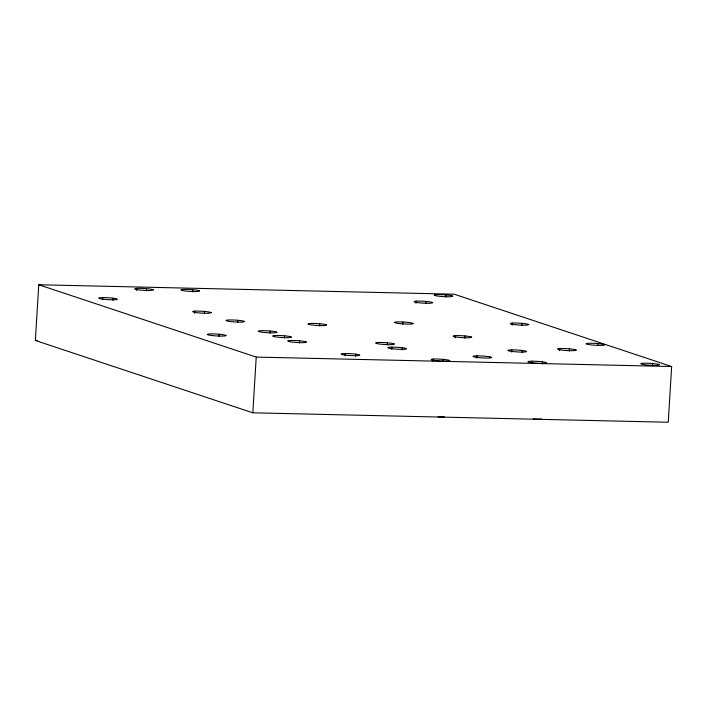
<?xml version="1.0" encoding="UTF-8"?>
<svg xmlns="http://www.w3.org/2000/svg" width="707" height="707" viewBox="0 0 707 707"><rect width="100%" height="100%" fill="white"/><g stroke="black" fill="none" stroke-linecap="round" stroke-linejoin="round"><path stroke-width="1.06" d="M35.35 340.474L38.761 284.753L454.177 294.192L671.65 366.526L668.239 422.247L252.823 412.808L35.35 340.474L37.551 340.518M102.488 299.768L102.63 297.585M112.987 300.387L113.12 298.204M136.637 290.559L136.769 288.376M146.411 290.833L146.543 288.65M192.622 291.885L192.755 289.702M194.584 313.334L194.717 311.151M204.35 313.608L204.491 311.425M219.055 336.426L219.188 334.234M237.72 322.472L237.852 320.28M252.823 412.808L256.234 357.088L38.761 284.753M269.994 333.2L270.127 331.017M284.408 337.999L284.541 335.816M299.45 343.001L299.582 340.809M319.635 325.945L319.776 323.762M345.06 355.718L345.202 353.527M355.559 356.337L355.692 354.154A9.35 0.946 3.5 0 0 341.375 353.898A9.35 0.946 3.5 0 0 352.528 355.674A9.35 0.946 3.5 0 0 358.193 354.552L355.692 354.154M387.303 344.998L387.436 342.807M391.643 349.329L391.775 347.146M402.725 324.186L402.866 322.003M402.133 349.947L402.265 347.764A9.35 0.946 3.5 0 0 387.949 347.517A9.35 0.946 3.5 0 0 399.102 349.293A9.35 0.946 3.5 0 0 404.775 348.162L402.265 347.764M416.052 303.347L416.193 301.164M425.826 303.621L425.959 301.438M433.091 361.25L433.223 359.068M445.843 297.099L445.976 294.916M442.856 361.524L442.989 359.342M455.008 337.849L455.14 335.666M464.782 338.123L464.914 335.94M476.88 358.042L477.013 355.86M512.133 325.255L512.266 323.072M511.718 352.059L511.85 349.877M521.899 325.538L522.04 323.355M522.208 352.678L522.34 350.495A9.35 0.946 3.5 0 0 508.024 350.239A9.35 0.946 3.5 0 0 519.177 352.015A9.35 0.946 3.5 0 0 524.85 350.893L522.34 350.495M531.77 363.389L531.911 361.197M542.269 364.008L542.402 361.825A9.35 0.946 3.5 0 0 528.085 361.569A9.35 0.946 3.5 0 0 539.238 363.345A9.35 0.946 3.5 0 0 544.903 362.223L542.402 361.825M559.537 350.752L559.67 348.569M569.312 351.034L569.444 348.843M597.813 345.758L597.945 343.575M652.437 365.696L652.57 363.513M256.234 357.088L671.65 366.526M541.65 419.004A9.35 0.946 3.5 0 1 533.166 418.915M444.296 416.847A9.35 0.946 3.5 0 1 438.013 416.812M153.295 289.87L151.254 290.444A9.35 0.946 3.5 0 1 136.451 289.508A9.35 0.946 3.5 0 1 140.684 288.323A9.35 0.946 3.5 0 1 153.295 289.87M199.515 290.922L197.474 291.496A9.35 0.946 3.5 0 1 182.671 290.559A9.35 0.946 3.5 0 1 186.904 289.375A9.35 0.946 3.5 0 1 199.515 290.922M211.243 312.644L209.201 313.219A9.35 0.946 3.5 0 1 194.398 312.282A9.35 0.946 3.5 0 1 198.632 311.098A9.35 0.946 3.5 0 1 211.243 312.644M225.948 335.463L225.648 335.798A9.35 0.946 3.5 0 1 210.854 335.383A9.35 0.946 3.5 0 1 212.18 333.89A9.35 0.946 3.5 0 1 225.948 335.463M244.613 321.508L242.572 322.074A9.35 0.946 3.5 0 1 227.769 321.137A9.35 0.946 3.5 0 1 232.002 319.953A9.35 0.946 3.5 0 1 244.613 321.508M276.888 332.237L274.837 332.811A9.35 0.946 3.5 0 1 260.035 331.875A9.35 0.946 3.5 0 1 264.268 330.69A9.35 0.946 3.5 0 1 276.888 332.237M291.302 337.036L289.26 337.61A9.35 0.946 3.5 0 1 274.449 336.665A9.35 0.946 3.5 0 1 278.691 335.48A9.35 0.946 3.5 0 1 291.302 337.036M306.334 342.038L304.293 342.603A9.35 0.946 3.5 0 1 289.49 341.667A9.35 0.946 3.5 0 1 293.723 340.482A9.35 0.946 3.5 0 1 306.334 342.038M326.528 324.99L324.486 325.556A9.35 0.946 3.5 0 1 309.684 324.619A9.35 0.946 3.5 0 1 313.917 323.435A9.35 0.946 3.5 0 1 326.528 324.99M394.197 344.035L392.155 344.601A9.35 0.946 3.5 0 1 377.352 343.664A9.35 0.946 3.5 0 1 381.586 342.48A9.35 0.946 3.5 0 1 394.197 344.035M413.1 323.461L412.8 323.797A9.35 0.946 3.5 0 1 398.006 323.391A9.35 0.946 3.5 0 1 399.34 321.897A9.35 0.946 3.5 0 1 413.1 323.461M432.719 302.658L430.678 303.232A9.35 0.946 3.5 0 1 415.866 302.296A9.35 0.946 3.5 0 1 420.108 301.111A9.35 0.946 3.5 0 1 432.719 302.658M452.727 296.136L450.686 296.71A9.35 0.946 3.5 0 1 435.883 295.765A9.35 0.946 3.5 0 1 440.116 294.58A9.35 0.946 3.5 0 1 452.727 296.136M449.749 360.57L447.708 361.136A9.35 0.946 3.5 0 1 432.896 360.199A9.35 0.946 3.5 0 1 437.138 359.015A9.35 0.946 3.5 0 1 449.749 360.57M471.666 337.168L469.625 337.734A9.35 0.946 3.5 0 1 454.822 336.797A9.35 0.946 3.5 0 1 459.055 335.613A9.35 0.946 3.5 0 1 471.666 337.168M528.792 324.575L526.75 325.149A9.35 0.946 3.5 0 1 511.948 324.204A9.35 0.946 3.5 0 1 516.181 323.028A9.35 0.946 3.5 0 1 528.792 324.575M576.196 350.071L574.155 350.637A9.35 0.946 3.5 0 1 559.352 349.7A9.35 0.946 3.5 0 1 563.585 348.516A9.35 0.946 3.5 0 1 576.196 350.071M604.697 344.804L602.656 345.37A9.35 0.946 3.5 0 1 587.853 344.433A9.35 0.946 3.5 0 1 592.086 343.248A9.35 0.946 3.5 0 1 604.697 344.804M659.322 364.732L657.28 365.307A9.35 0.946 3.5 0 1 642.477 364.361A9.35 0.946 3.5 0 1 646.711 363.186A9.35 0.946 3.5 0 1 659.322 364.732M490.013 356.885L487.503 356.478A9.35 0.946 3.5 0 0 473.186 356.231A9.35 0.946 3.5 0 0 484.339 358.007A9.35 0.946 3.5 0 0 490.013 356.885M102.842 299.167L100.332 298.761A9.35 0.946 3.5 0 1 106.006 297.638A9.35 0.946 3.5 0 1 117.159 299.415A9.35 0.946 3.5 0 1 102.842 299.167"/></g></svg>
